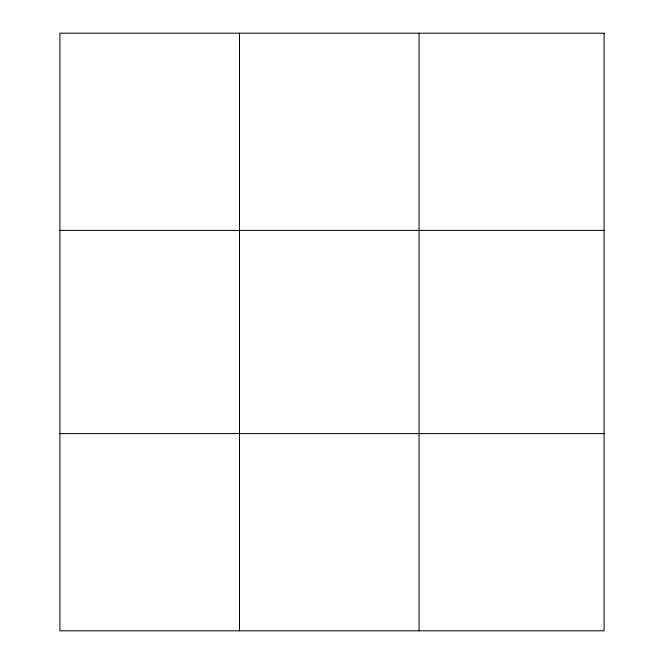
<?xml version="1.0" encoding="UTF-8"?>
<svg xmlns="http://www.w3.org/2000/svg" width="664" height="664" viewBox="0 0 664 664"><rect width="100%" height="100%" fill="white"/><g stroke="black" fill="none" stroke-linecap="round" stroke-linejoin="round"><path stroke-width="1" d="M239.488 630.8L239.488 33.2M419.075 630.8L419.075 33.2M59.901 230.408L604.099 230.408M59.901 433.592L604.099 433.592M604.099 33.2L604.099 630.8L59.901 630.8L59.901 33.2L604.099 33.2"/></g></svg>
